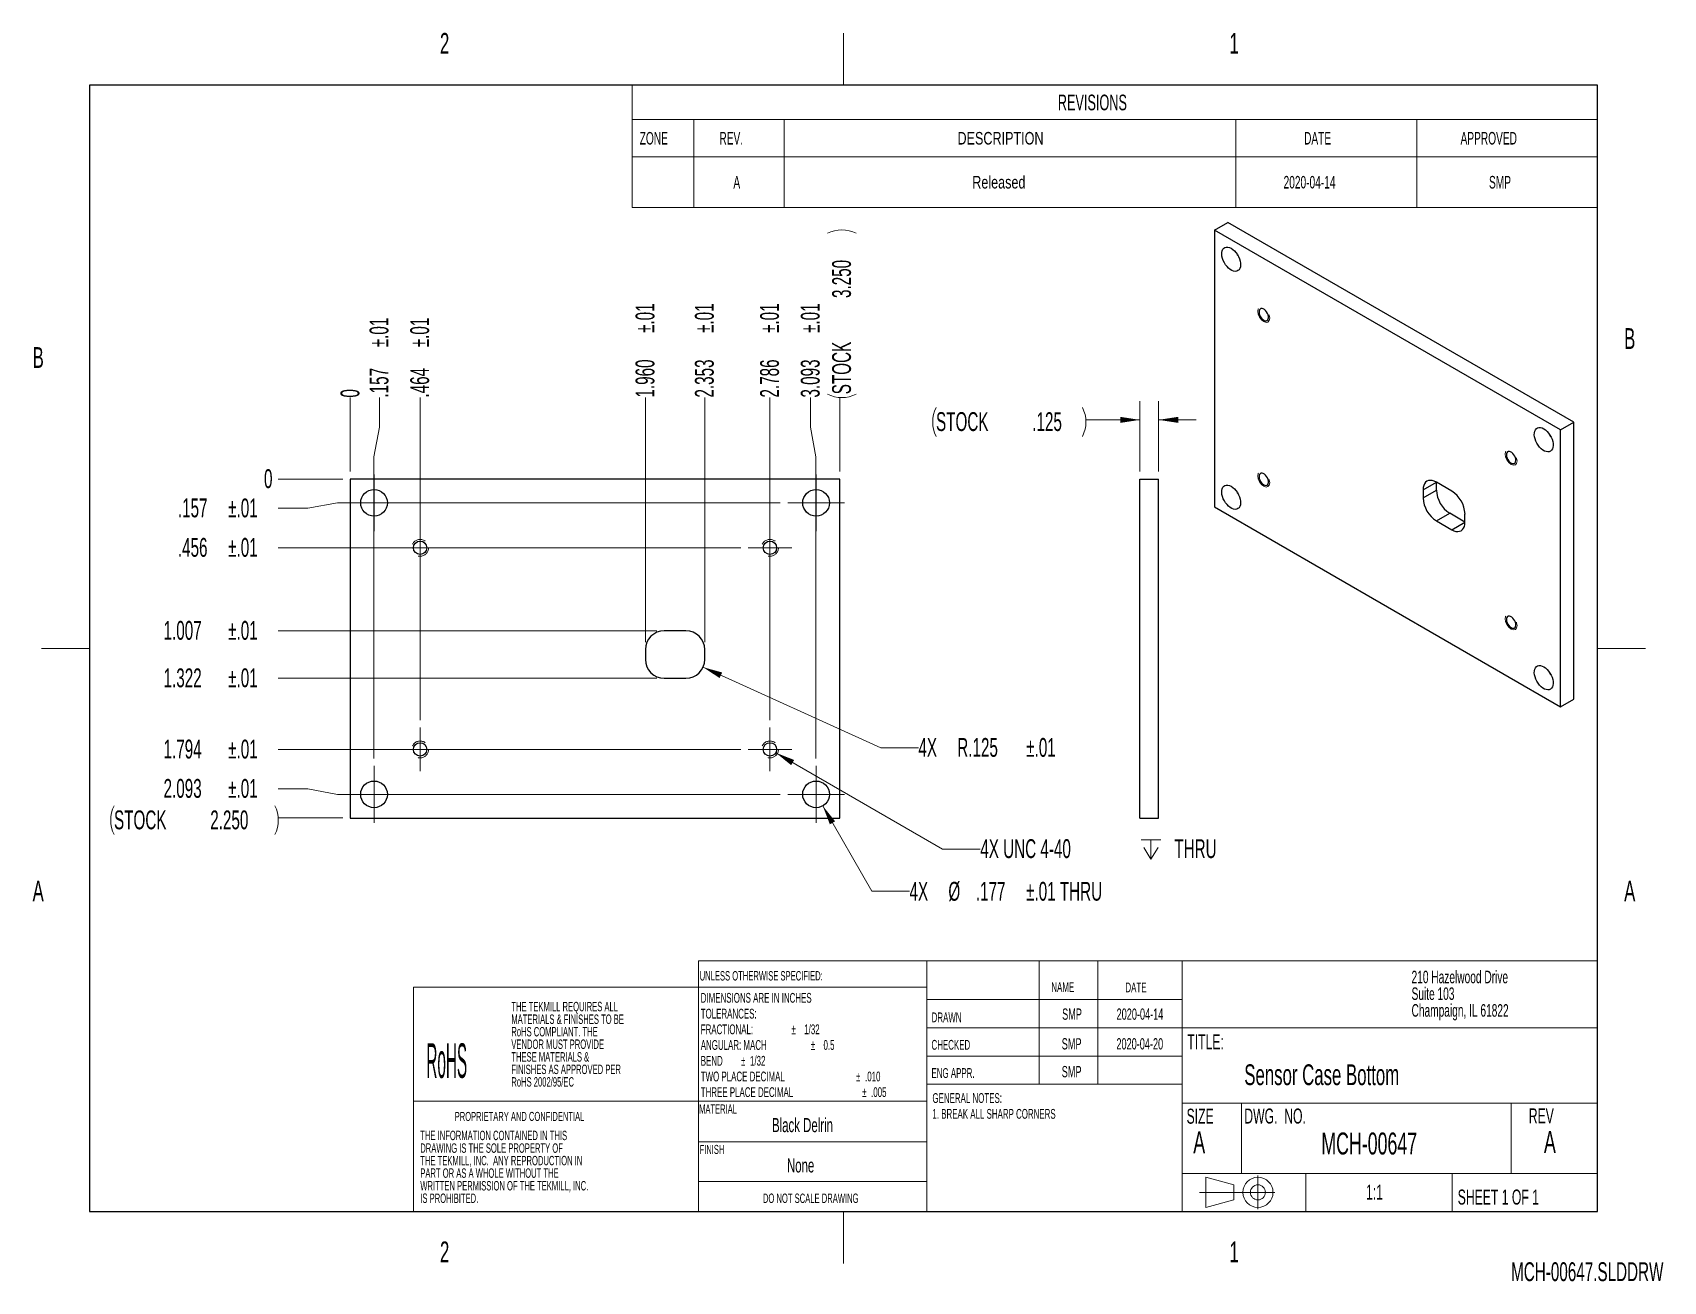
# Model space of a CAD drawing. Header units: inches. Extents: x 0.1 to 10.9, y 0 to 8.3.
import ezdxf

# ---------------------------------------------------------------- set-up
doc = ezdxf.new("R2010")
doc.units = ezdxf.units.IN
doc.header["$MEASUREMENT"] = 0
doc.linetypes.add('CENTERX2', pattern=[0.8, 0.5, -0.1, 0.1, -0.1])
doc.linetypes.add('HIDDEN', pattern=[0.075, 0.05, -0.025])
doc.layers.add('FORMAT', color=7, linetype='Continuous')
doc.styles.add('SLDTEXTSTYLE0', font='TXT', dxfattribs={"width": 0.605})
doc.styles.add('SLDTEXTSTYLE1', font='TXT', dxfattribs={"width": 0.330872})
doc.styles.add('SLDTEXTSTYLE2', font='TXT', dxfattribs={"width": 0.75})
doc.dimstyles.new('SLDDIMSTYLE0', dxfattribs={"dimtxt": 0.125, "dimasz": 0.13, "dimexe": 0, "dimexo": 0.0625, "dimgap": 0.03125, "dimtad": 0, "dimtih": 1, "dimtoh": 1, "dimdec": 0, "dimrnd": 1e-09, "dimdsep": 46, "dimtxsty": 'SLDTEXTSTYLE0', "dimblk1": 'NONE', "dimblk2": 'NONE', "dimsah": 1, "dimcen": 0.09, "dimadec": 0, "dimazin": 2, "dimtfac": 1, "dimtdec": 0, "dimtofl": 0, "dimtmove": 0, "dimatfit": 3, "dimldrblk": 'NONE', "dimfxl": 1, "dimfrac": 2, "dimtolj": 1, "dimtzin": 12, "dimarcsym": 0})
doc.dimstyles.new('SLDDIMSTYLE1', dxfattribs={"dimtxt": 0.125, "dimasz": 0.13, "dimexe": 0, "dimexo": 0.0625, "dimgap": 0.03125, "dimtad": 0, "dimtih": 1, "dimtoh": 1, "dimdec": 3, "dimrnd": 1e-09, "dimzin": 12, "dimdsep": 46, "dimtxsty": 'SLDTEXTSTYLE0', "dimblk1": 'NONE', "dimblk2": 'NONE', "dimsah": 1, "dimcen": 0.09, "dimadec": 0, "dimazin": 3, "dimtol": 1, "dimtp": 0.01, "dimtm": 0.01, "dimtfac": 1, "dimtofl": 0, "dimtmove": 0, "dimatfit": 3, "dimldrblk": 'NONE', "dimfxl": 1, "dimfrac": 2, "dimtolj": 1, "dimarcsym": 0})
doc.dimstyles.new('SLDDIMSTYLE2', dxfattribs={"dimtxt": 0.125, "dimasz": 0.13, "dimexe": 0, "dimexo": 0.0625, "dimgap": 0.03125, "dimtad": 0, "dimtih": 1, "dimtoh": 1, "dimdec": 3, "dimrnd": 1e-09, "dimzin": 4, "dimdsep": 46, "dimtxsty": 'SLDTEXTSTYLE0', "dimblk1": 'NONE', "dimblk2": 'NONE', "dimsah": 1, "dimcen": 0.09, "dimadec": 0, "dimazin": 1, "dimtol": 1, "dimtp": 0.01, "dimtm": 0.01, "dimtfac": 1, "dimtofl": 0, "dimtmove": 0, "dimatfit": 3, "dimldrblk": 'NONE', "dimfxl": 1, "dimfrac": 2, "dimtolj": 1, "dimarcsym": 0})
doc.dimstyles.new('SLDDIMSTYLE3', dxfattribs={"dimtxt": 0.125, "dimasz": 0.13, "dimexe": 0, "dimexo": 0.0625, "dimgap": 0.03125, "dimtad": 0, "dimtih": 1, "dimtoh": 1, "dimdec": 3, "dimrnd": 1e-09, "dimzin": 4, "dimdsep": 46, "dimtxsty": 'SLDTEXTSTYLE0', "dimblk1": 'NONE', "dimblk2": 'NONE', "dimsah": 1, "dimcen": 0.09, "dimadec": 0, "dimazin": 1, "dimtfac": 1, "dimtdec": 3, "dimtofl": 0, "dimtmove": 0, "dimatfit": 3, "dimldrblk": 'NONE', "dimfxl": 1, "dimfrac": 2, "dimtolj": 1, "dimtzin": 12, "dimarcsym": 0})
doc.dimstyles.new('SLDDIMSTYLE4', dxfattribs={"dimtxt": 0.125, "dimasz": 0.13, "dimexe": 0, "dimexo": 0.0625, "dimgap": 0.03125, "dimtad": 0, "dimtih": 1, "dimtoh": 1, "dimdec": 3, "dimrnd": 1e-09, "dimzin": 12, "dimdsep": 46, "dimtxsty": 'SLDTEXTSTYLE0', "dimsah": 1, "dimcen": 0, "dimadec": 0, "dimazin": 3, "dimtol": 1, "dimtp": 0.01, "dimtm": 0.01, "dimtfac": 1, "dimtofl": 0, "dimtmove": 0, "dimatfit": 3, "dimfxl": 1, "dimfrac": 2, "dimtolj": 1, "dimarcsym": 0})
doc.dimstyles.new('SLDDIMSTYLE5', dxfattribs={"dimtxt": 0.125, "dimasz": 0.13, "dimexe": 0, "dimexo": 0.0625, "dimgap": 0.03125, "dimtad": 0, "dimtih": 1, "dimtoh": 1, "dimdec": 3, "dimrnd": 1e-09, "dimzin": 12, "dimdsep": 46, "dimtxsty": 'SLDTEXTSTYLE0', "dimsah": 1, "dimcen": 0, "dimadec": 0, "dimazin": 3, "dimtfac": 1, "dimtdec": 3, "dimtofl": 0, "dimtmove": 0, "dimatfit": 3, "dimfxl": 1, "dimfrac": 2, "dimtolj": 1, "dimtzin": 12, "dimarcsym": 0})
doc.dimstyles.new('SLDDIMSTYLE6', dxfattribs={"dimtxt": 0.125, "dimasz": 0.13, "dimexe": 0, "dimexo": 0.0625, "dimgap": 0.03125, "dimtad": 0, "dimtih": 1, "dimtoh": 1, "dimdec": 3, "dimrnd": 1e-09, "dimzin": 12, "dimdsep": 46, "dimtxsty": 'SLDTEXTSTYLE0', "dimsah": 1, "dimcen": 0, "dimadec": 0, "dimazin": 3, "dimtol": 1, "dimtp": 0.01, "dimtm": 0.01, "dimtfac": 1, "dimtofl": 0, "dimtmove": 0, "dimatfit": 3, "dimfxl": 1, "dimfrac": 2, "dimtolj": 1, "dimarcsym": 0})
doc.dimstyles.new('SLDDIMSTYLE7', dxfattribs={"dimtxt": 0.125, "dimasz": 0.13, "dimexe": 0, "dimexo": 0.0625, "dimgap": 0.03125, "dimtad": 0, "dimtih": 1, "dimtoh": 1, "dimdec": 3, "dimrnd": 1e-09, "dimzin": 12, "dimdsep": 46, "dimtxsty": 'SLDTEXTSTYLE0', "dimsah": 1, "dimcen": 0.09, "dimadec": 0, "dimazin": 3, "dimtfac": 1, "dimtdec": 3, "dimtmove": 0, "dimatfit": 0, "dimfxl": 1, "dimfrac": 2, "dimtolj": 1, "dimtzin": 12, "dimarcsym": 0})

# ---------------------------------------------------------------- blocks, each defined once
blk = doc.blocks.new('SW_NOTE_0')
at = {"color": 0, "linetype": 'Continuous', "lineweight": 0, "char_height": 0.065, "attachment_point": 1, "style": 'SLDTEXTSTYLE0'}
for s, insert in [('GENERAL NOTES:', (0, 0.084)), ('1. BREAK ALL SHARP CORNERS', (0, -0.021))]:
    blk.add_mtext(s, dxfattribs=dict(at, insert=insert))
blk = doc.blocks.new('SW_NOTE_0_1')
at = {"color": 0, "linetype": 'Continuous', "lineweight": 0, "char_height": 0.065, "attachment_point": 1, "style": 'SLDTEXTSTYLE0'}
for s, insert in [('DIMENSIONS ARE IN INCHES', (0, 0.084)), ('TOLERANCES:', (0, -0.021)), ('FRACTIONAL:', (0, -0.125)), ('%%p', (0.603, -0.125)), ('1/32', (0.687, -0.125)), ('ANGULAR: MACH', (0, -0.229)), ('%%p', (0.731, -0.229)), ('0.5', (0.815, -0.229)), ('BEND', (0, -0.334)), ('%%p', (0.267, -0.334)), ('1/32', (0.327, -0.334)), ('TWO PLACE DECIMAL', (0, -0.438)), ('%%p', (1.031, -0.438)), ('.010', (1.091, -0.438)), ('THREE PLACE DECIMAL', (0, -0.542)), ('%%p', (1.072, -0.542)), ('.005', (1.131, -0.542))]:
    blk.add_mtext(s, dxfattribs=dict(at, insert=insert))
blk = doc.blocks.new('SW_NOTE_0_2')
at = {"color": 0, "linetype": 'Continuous', "lineweight": 0, "char_height": 0.0625, "attachment_point": 1, "style": 'SLDTEXTSTYLE0'}
for s, insert in [('THE INFORMATION CONTAINED IN THIS', (0, 0.081)), ('THE TEKMILL, INC.  ANY REPRODUCTION IN', (0, -0.086)), ('DRAWING IS THE SOLE PROPERTY OF', (0, -0.003)), ('PART OR AS A WHOLE WITHOUT THE', (0, -0.169)), ('WRITTEN PERMISSION OF THE TEKMILL, INC.', (0, -0.253)), ('IS PROHIBITED.', (0, -0.336))]:
    blk.add_mtext(s, dxfattribs=dict(at, insert=insert))
blk = doc.blocks.new('SW_NOTE_0_3')
at = {"color": 0, "linetype": 'Continuous', "lineweight": 0, "attachment_point": 1, "style": 'SLDTEXTSTYLE0'}
for s, insert, char_height in [('210 Hazelwood Drive', (0, 0.107), 0.08333), ('Suite 103', (0, -0.004), 0.0833), ('Champaign, IL 61822', (0, -0.115), 0.08333)]:
    blk.add_mtext(s, dxfattribs=dict(at, insert=insert, char_height=char_height))
blk = doc.blocks.new('SW_NOTE_0_4')
at = {"layer": 'FORMAT', "color": 0, "char_height": 0.0625, "attachment_point": 1, "style": 'SLDTEXTSTYLE0'}
for s, insert in [('THE TEKMILL REQUIRES ALL', (0, 0.081)), ('MATERIALS & FINISHES TO BE', (0, -0.003)), ('RoHS COMPLIANT. THE', (0, -0.086)), ('VENDOR MUST PROVIDE', (0, -0.169)), ('THESE MATERIALS &', (0, -0.253)), ('FINISHES AS APPROVED PER', (0, -0.336)), ('RoHS 2002/95/EC', (0, -0.419))]:
    blk.add_mtext(s, dxfattribs=dict(at, insert=insert))
blk = doc.blocks.new('SW_TABLEANNOTATION_0')
at = {"color": 0, "linetype": 'Continuous', "lineweight": 18}
for p, q in [((0, 0), (0, -0.227)), ((0, 0), (0.41, 0)), ((0.41, 0), (1.01, 0)), ((1.01, 0), (4.01, 0)), ((4.01, 0), (5.21, 0)), ((5.21, 0), (6.41, 0)), ((6.41, 0), (6.41, -0.227)), ((0, -0.227), (0, -0.475)), ((0, -0.227), (0.41, -0.227)), ((0.41, -0.227), (0.41, -0.475)), ((0.41, -0.227), (1.01, -0.227)), ((1.01, -0.227), (1.01, -0.475)), ((1.01, -0.227), (4.01, -0.227)), ((4.01, -0.227), (4.01, -0.475)), ((4.01, -0.227), (5.21, -0.227)), ((5.21, -0.227), (5.21, -0.475)), ((5.21, -0.227), (6.41, -0.227)), ((6.41, -0.227), (6.41, -0.475)), ((0, -0.475), (0.41, -0.475)), ((0, -0.475), (0, -0.811)), ((0.41, -0.475), (1.01, -0.475)), ((0.41, -0.475), (0.41, -0.811)), ((1.01, -0.475), (4.01, -0.475)), ((1.01, -0.475), (1.01, -0.811)), ((4.01, -0.475), (5.21, -0.475)), ((4.01, -0.475), (4.01, -0.811)), ((5.21, -0.475), (6.41, -0.475)), ((5.21, -0.475), (5.21, -0.811)), ((6.41, -0.475), (6.41, -0.811)), ((0, -0.811), (0.41, -0.811)), ((0.41, -0.811), (1.01, -0.811)), ((1.01, -0.811), (4.01, -0.811)), ((4.01, -0.811), (5.21, -0.811)), ((5.21, -0.811), (6.41, -0.811))]:
    blk.add_line(p, q, dxfattribs=at)
at = {"color": 0, "linetype": 'Continuous', "lineweight": 18, "attachment_point": 1}
for s, insert, char_height, style in [('REVISIONS', (2.827, -0.062), 0.1042, 'SLDTEXTSTYLE0'), ('ZONE', (0.051, -0.31), 0.0833, 'SLDTEXTSTYLE0'), ('REV.', (0.58, -0.31), 0.0833, 'SLDTEXTSTYLE0'), ('DESCRIPTION', (2.161, -0.31), 0.08333, 'SLDTEXTSTYLE2'), ('DATE', (4.462, -0.31), 0.0833, 'SLDTEXTSTYLE0'), ('APPROVED', (5.501, -0.31), 0.0833, 'SLDTEXTSTYLE0'), ('A', (0.673, -0.602), 0.0833, 'SLDTEXTSTYLE0'), ('Released', (2.259, -0.602), 0.0833, 'SLDTEXTSTYLE2'), ('2020-04-14', (4.326, -0.602), 0.0833, 'SLDTEXTSTYLE0'), ('SMP', (5.69, -0.602), 0.0833, 'SLDTEXTSTYLE0')]:
    blk.add_mtext(s, dxfattribs=dict(at, insert=insert, char_height=char_height, style=style))
blk = doc.blocks.new('_D')
at = {"color": 7, "linetype": 'Continuous', "lineweight": 0}
for p, q in [((2.228, 5.717), (2.228, 5.914)), ((2.228, 5.717), (2.228, 5.52)), ((2.228, 5.52), (2.228, 5.423))]:
    blk.add_line(p, q, dxfattribs=at)
at = {"color": 7, "linetype": 'Continuous', "lineweight": 18, "insert": (2.163, 5.914), "char_height": 0.125, "attachment_point": 1, "rotation": 90, "style": 'SLDTEXTSTYLE0'}
blk.add_mtext('0', dxfattribs=at)
blk = doc.blocks.new('_None')
blk = doc.blocks.new('_D_1')
at = {"color": 7, "linetype": 'Continuous', "lineweight": 0}
for p, q in [((2.422, 5.717), (2.422, 5.914)), ((2.422, 5.717), (2.385, 5.52)), ((2.385, 5.52), (2.385, 3.519))]:
    blk.add_line(p, q, dxfattribs=at)
at = {"color": 7, "linetype": 'Continuous', "lineweight": 18, "char_height": 0.125, "attachment_point": 1, "rotation": 90, "style": 'SLDTEXTSTYLE0'}
for s, insert in [('±.01', (2.356, 6.248)), ('.157', (2.356, 5.914))]:
    blk.add_mtext(s, dxfattribs=dict(at, insert=insert))
blk = doc.blocks.new('_D_2')
at = {"color": 7, "linetype": 'Continuous', "lineweight": 0}
blk.add_line((2.691, 3.773), (2.691, 5.914), dxfattribs=at)
at = {"color": 7, "linetype": 'Continuous', "lineweight": 18, "char_height": 0.125, "attachment_point": 1, "rotation": 90, "style": 'SLDTEXTSTYLE0'}
for s, insert in [('±.01', (2.626, 6.248)), ('.464', (2.626, 5.914))]:
    blk.add_mtext(s, dxfattribs=dict(at, insert=insert))
blk = doc.blocks.new('_D_3')
at = {"color": 7, "linetype": 'Continuous', "lineweight": 0}
blk.add_line((4.188, 4.291), (4.188, 5.914), dxfattribs=at)
at = {"color": 7, "linetype": 'Continuous', "lineweight": 18, "char_height": 0.125, "attachment_point": 1, "rotation": 90, "style": 'SLDTEXTSTYLE0'}
for s, insert in [('±.01', (4.122, 6.343)), ('1.960', (4.122, 5.914))]:
    blk.add_mtext(s, dxfattribs=dict(at, insert=insert))
blk = doc.blocks.new('_D_4')
at = {"color": 7, "linetype": 'Continuous', "lineweight": 0}
blk.add_line((4.581, 4.291), (4.581, 5.914), dxfattribs=at)
at = {"color": 7, "linetype": 'Continuous', "lineweight": 18, "char_height": 0.125, "attachment_point": 1, "rotation": 90, "style": 'SLDTEXTSTYLE0'}
for s, insert in [('±.01', (4.516, 6.343)), ('2.353', (4.516, 5.914))]:
    blk.add_mtext(s, dxfattribs=dict(at, insert=insert))
blk = doc.blocks.new('_D_5')
at = {"color": 7, "linetype": 'Continuous', "lineweight": 0}
blk.add_line((5.014, 3.773), (5.014, 5.914), dxfattribs=at)
at = {"color": 7, "linetype": 'Continuous', "lineweight": 18, "char_height": 0.125, "attachment_point": 1, "rotation": 90, "style": 'SLDTEXTSTYLE0'}
for s, insert in [('±.01', (4.949, 6.343)), ('2.786', (4.949, 5.914))]:
    blk.add_mtext(s, dxfattribs=dict(at, insert=insert))
blk = doc.blocks.new('_D_6')
at = {"color": 7, "linetype": 'Continuous', "lineweight": 0}
for p, q in [((5.284, 5.717), (5.284, 5.914)), ((5.284, 5.717), (5.32, 5.52)), ((5.32, 5.52), (5.32, 3.519))]:
    blk.add_line(p, q, dxfattribs=at)
at = {"color": 7, "linetype": 'Continuous', "lineweight": 18, "char_height": 0.125, "attachment_point": 1, "rotation": 90, "style": 'SLDTEXTSTYLE0'}
for s, insert in [('±.01', (5.219, 6.343)), ('3.093', (5.219, 5.914))]:
    blk.add_mtext(s, dxfattribs=dict(at, insert=insert))
blk = doc.blocks.new('_D_7')
at = {"color": 7, "linetype": 'Continuous', "lineweight": 0}
blk.add_line((5.478, 5.423), (5.478, 5.914), dxfattribs=at)
at = {"color": 7, "linetype": 'Continuous', "lineweight": 18}
for centre, start, end in [((5.492, 6.813), 63.4349, 116.5651), ((5.492, 6.128), 243.4349, 296.5651)]:
    blk.add_arc(centre, 0.214, start, end, dxfattribs=at)
at = {"color": 7, "linetype": 'Continuous', "lineweight": 18, "char_height": 0.125, "attachment_point": 1, "rotation": 90, "style": 'SLDTEXTSTYLE0'}
for s, insert in [('3.250', (5.427, 6.575)), ('STOCK', (5.427, 5.936))]:
    blk.add_mtext(s, dxfattribs=dict(at, insert=insert))
blk = doc.blocks.new('_D_8')
at = {"color": 7, "linetype": 'Continuous', "lineweight": 0}
for p, q in [((1.947, 5.373), (1.75, 5.373)), ((1.947, 5.373), (2.144, 5.373)), ((2.144, 5.373), (2.178, 5.373))]:
    blk.add_line(p, q, dxfattribs=at)
at = {"color": 7, "linetype": 'Continuous', "lineweight": 18, "insert": (1.655, 5.438), "char_height": 0.125, "attachment_point": 1, "style": 'SLDTEXTSTYLE0'}
blk.add_mtext('0', dxfattribs=at)
blk = doc.blocks.new('_D_9')
at = {"color": 7, "linetype": 'Continuous', "lineweight": 0}
for p, q in [((1.947, 5.179), (2.144, 5.215)), ((2.144, 5.215), (5.082, 5.215)), ((1.947, 5.179), (1.75, 5.179))]:
    blk.add_line(p, q, dxfattribs=at)
at = {"color": 7, "linetype": 'Continuous', "lineweight": 18, "char_height": 0.125, "attachment_point": 1, "style": 'SLDTEXTSTYLE0'}
for s, insert in [('.157', (1.083, 5.244)), ('±.01', (1.417, 5.244))]:
    blk.add_mtext(s, dxfattribs=dict(at, insert=insert))
blk = doc.blocks.new('_D_10')
at = {"color": 7, "linetype": 'Continuous', "lineweight": 0}
blk.add_line((4.82, 4.917), (1.75, 4.917), dxfattribs=at)
at = {"color": 7, "linetype": 'Continuous', "lineweight": 18, "char_height": 0.125, "attachment_point": 1, "style": 'SLDTEXTSTYLE0'}
for s, insert in [('.456', (1.083, 4.982)), ('±.01', (1.417, 4.982))]:
    blk.add_mtext(s, dxfattribs=dict(at, insert=insert))
blk = doc.blocks.new('_D_11')
at = {"color": 7, "linetype": 'Continuous', "lineweight": 0}
blk.add_line((4.263, 4.366), (1.75, 4.366), dxfattribs=at)
at = {"color": 7, "linetype": 'Continuous', "lineweight": 18, "char_height": 0.125, "attachment_point": 1, "style": 'SLDTEXTSTYLE0'}
for s, insert in [('1.007', (0.988, 4.431)), ('±.01', (1.417, 4.431))]:
    blk.add_mtext(s, dxfattribs=dict(at, insert=insert))
blk = doc.blocks.new('_D_12')
at = {"color": 7, "linetype": 'Continuous', "lineweight": 0}
blk.add_line((4.263, 4.051), (1.75, 4.051), dxfattribs=at)
at = {"color": 7, "linetype": 'Continuous', "lineweight": 18, "char_height": 0.125, "attachment_point": 1, "style": 'SLDTEXTSTYLE0'}
for s, insert in [('1.322', (0.988, 4.116)), ('±.01', (1.417, 4.116))]:
    blk.add_mtext(s, dxfattribs=dict(at, insert=insert))
blk = doc.blocks.new('_D_13')
at = {"color": 7, "linetype": 'Continuous', "lineweight": 0}
blk.add_line((4.82, 3.578), (1.75, 3.578), dxfattribs=at)
at = {"color": 7, "linetype": 'Continuous', "lineweight": 18, "char_height": 0.125, "attachment_point": 1, "style": 'SLDTEXTSTYLE0'}
for s, insert in [('1.794', (0.988, 3.643)), ('±.01', (1.417, 3.643))]:
    blk.add_mtext(s, dxfattribs=dict(at, insert=insert))
blk = doc.blocks.new('_D_14')
at = {"color": 7, "linetype": 'Continuous', "lineweight": 0}
for p, q in [((1.947, 3.316), (1.75, 3.316)), ((1.947, 3.316), (2.144, 3.28)), ((2.144, 3.28), (5.082, 3.28))]:
    blk.add_line(p, q, dxfattribs=at)
at = {"color": 7, "linetype": 'Continuous', "lineweight": 18, "char_height": 0.125, "attachment_point": 1, "style": 'SLDTEXTSTYLE0'}
for s, insert in [('2.093', (0.988, 3.382)), ('±.01', (1.417, 3.382))]:
    blk.add_mtext(s, dxfattribs=dict(at, insert=insert))
blk = doc.blocks.new('_D_15')
at = {"color": 7, "linetype": 'Continuous', "lineweight": 0}
blk.add_line((2.178, 3.123), (1.75, 3.123), dxfattribs=at)
at = {"color": 7, "linetype": 'Continuous', "lineweight": 18}
for centre, start, end in [((0.851, 3.108), 153.4349, 206.5651), ((1.536, 3.108), 333.4349, 26.5651)]:
    blk.add_arc(centre, 0.214, start, end, dxfattribs=at)
at = {"color": 7, "linetype": 'Continuous', "lineweight": 18, "char_height": 0.125, "attachment_point": 1, "style": 'SLDTEXTSTYLE0'}
for s, insert in [('STOCK', (0.659, 3.173)), ('2.250', (1.298, 3.173))]:
    blk.add_mtext(s, dxfattribs=dict(at, insert=insert))
blk = doc.blocks.new('_D_16')
at = {"color": 7, "linetype": 'Continuous', "lineweight": 0}
for p, q in [((5.365, 3.203), (5.691, 2.638)), ((5.691, 2.638), (5.941, 2.638))]:
    blk.add_line(p, q, dxfattribs=at)
at = {"color": 7, "linetype": 'Continuous', "lineweight": 18}
blk.add_solid([(5.365, 3.203), (5.412, 3.081), (5.447, 3.101)], dxfattribs=at)
at = {"color": 7, "linetype": 'Continuous', "lineweight": 18, "char_height": 0.125, "attachment_point": 1, "style": 'SLDTEXTSTYLE0'}
for s, insert in [('4X', (5.941, 2.699)), ('%%c', (6.199, 2.699)), ('.177', (6.381, 2.699)), ('±.01 THRU', (6.715, 2.699))]:
    blk.add_mtext(s, dxfattribs=dict(at, insert=insert))
blk = doc.blocks.new('SW_SYMBOL_HOLE_DEPTH')
at = {"color": 0, "linetype": 'Continuous', "lineweight": 18}
for p, q in [((0, 34.4), (31.5, 34.4)), ((15.7, 34.4), (15.7, 3)), ((3.9, 21.9), (15.7, 3)), ((27.6, 21.9), (15.7, 3))]:
    blk.add_line(p, q, dxfattribs=at)
blk = doc.blocks.new('_D_17')
at = {"color": 7, "linetype": 'Continuous', "lineweight": 0}
for p, q in [((5.053, 3.556), (6.161, 2.916)), ((6.161, 2.916), (6.411, 2.916))]:
    blk.add_line(p, q, dxfattribs=at)
at = {"color": 7, "linetype": 'Continuous', "lineweight": 18}
blk.add_solid([(5.053, 3.556), (5.155, 3.474), (5.175, 3.508)], dxfattribs=at)
at = {"color": 7, "linetype": 'Continuous', "lineweight": 18, "xscale": 0.0040927901, "yscale": 0.0040927901, "zscale": 0.0040927901}
blk.add_blockref('SW_SYMBOL_HOLE_DEPTH', (7.48, 2.838), dxfattribs=at)
at = {"color": 7, "linetype": 'Continuous', "lineweight": 18, "char_height": 0.125, "attachment_point": 1, "style": 'SLDTEXTSTYLE0'}
for s, insert in [('4X UNC 4-40', (6.411, 2.982)), ('THRU', (7.699, 2.982))]:
    blk.add_mtext(s, dxfattribs=dict(at, insert=insert))
blk = doc.blocks.new('_D_18')
at = {"color": 7, "linetype": 'Continuous', "lineweight": 0}
for p, q in [((4.57, 4.124), (5.75, 3.588)), ((5.75, 3.588), (6, 3.588))]:
    blk.add_line(p, q, dxfattribs=at)
at = {"color": 7, "linetype": 'Continuous', "lineweight": 18}
blk.add_solid([(4.57, 4.124), (4.68, 4.052), (4.697, 4.089)], dxfattribs=at)
at = {"color": 7, "linetype": 'Continuous', "lineweight": 18, "char_height": 0.125, "attachment_point": 1, "style": 'SLDTEXTSTYLE0'}
for s, insert in [('4X', (6, 3.654)), ('R.125', (6.258, 3.654)), ('±.01', (6.716, 3.654))]:
    blk.add_mtext(s, dxfattribs=dict(at, insert=insert))
blk = doc.blocks.new('SW_CENTERMARKSYMBOL_0')
at = {"color": 0, "linetype": 'Continuous', "lineweight": 18}
for p, q in [((0, 0.1), (0, 0.1885)), ((-0.1, 0), (-0.1885, 0)), ((0, 0), (-0.1, 0)), ((0, 0), (0, 0.1)), ((0, 0), (0, -0.1)), ((0, 0), (0.1, 0)), ((0.1, 0), (0.1885, 0)), ((0, -0.1), (0, -0.1885))]:
    blk.add_line(p, q, dxfattribs=at)
blk = doc.blocks.new('SW_CENTERMARKSYMBOL_1')
at = {"color": 0, "linetype": 'Continuous', "lineweight": 18}
for p, q in [((0, 0.1), (0, 0.1885)), ((-0.1, 0), (-0.1885, 0)), ((0, 0), (-0.1, 0)), ((0, 0), (0, 0.1)), ((0, 0), (0, -0.1)), ((0, 0), (0.1, 0)), ((0.1, 0), (0.1885, 0)), ((0, -0.1), (0, -0.1885))]:
    blk.add_line(p, q, dxfattribs=at)
blk = doc.blocks.new('SW_CENTERMARKSYMBOL_2')
at = {"color": 0, "linetype": 'Continuous', "lineweight": 18}
for p, q in [((0, 0.1), (0, 0.1885)), ((-0.1, 0), (-0.1885, 0)), ((0, 0), (-0.1, 0)), ((0, 0), (0, 0.1)), ((0, 0), (0, -0.1)), ((0, 0), (0.1, 0)), ((0.1, 0), (0.1885, 0)), ((0, -0.1), (0, -0.1885))]:
    blk.add_line(p, q, dxfattribs=at)
blk = doc.blocks.new('SW_CENTERMARKSYMBOL_3')
at = {"color": 0, "linetype": 'Continuous', "lineweight": 18}
for p, q in [((0, 0.1), (0, 0.1885)), ((-0.1, 0), (-0.1885, 0)), ((0, 0), (-0.1, 0)), ((0, 0), (0, 0.1)), ((0, 0), (0, -0.1)), ((0, 0), (0.1, 0)), ((0.1, 0), (0.1885, 0)), ((0, -0.1), (0, -0.1885))]:
    blk.add_line(p, q, dxfattribs=at)
blk = doc.blocks.new('SW_CENTERMARKSYMBOL_4')
at = {"color": 0, "linetype": 'Continuous', "lineweight": 18}
for p, q in [((0, 0.1), (0, 0.1445)), ((-0.1, 0), (-0.1445, 0)), ((0, 0), (-0.1, 0)), ((0, 0), (0, 0.1)), ((0, 0), (0, -0.1)), ((0, 0), (0.1, 0)), ((0.1, 0), (0.1445, 0)), ((0, -0.1), (0, -0.1445))]:
    blk.add_line(p, q, dxfattribs=at)
blk = doc.blocks.new('SW_CENTERMARKSYMBOL_5')
at = {"color": 0, "linetype": 'Continuous', "lineweight": 18}
for p, q in [((0, 0.1), (0, 0.1445)), ((-0.1, 0), (-0.1445, 0)), ((0, 0), (-0.1, 0)), ((0, 0), (0, 0.1)), ((0, 0), (0, -0.1)), ((0, 0), (0.1, 0)), ((0.1, 0), (0.1445, 0)), ((0, -0.1), (0, -0.1445))]:
    blk.add_line(p, q, dxfattribs=at)
blk = doc.blocks.new('SW_CENTERMARKSYMBOL_6')
at = {"color": 0, "linetype": 'Continuous', "lineweight": 18}
for p, q in [((0, 0.1), (0, 0.1445)), ((-0.1, 0), (-0.1445, 0)), ((0, 0), (-0.1, 0)), ((0, 0), (0, 0.1)), ((0, 0), (0, -0.1)), ((0, 0), (0.1, 0)), ((0.1, 0), (0.1445, 0)), ((0, -0.1), (0, -0.1445))]:
    blk.add_line(p, q, dxfattribs=at)
blk = doc.blocks.new('SW_CENTERMARKSYMBOL_7')
at = {"color": 0, "linetype": 'Continuous', "lineweight": 18}
for p, q in [((0, 0.1), (0, 0.1445)), ((-0.1, 0), (-0.1445, 0)), ((0, 0), (-0.1, 0)), ((0, 0), (0, 0.1)), ((0, 0), (0, -0.1)), ((0, 0), (0.1, 0)), ((0.1, 0), (0.1445, 0)), ((0, -0.1), (0, -0.1445))]:
    blk.add_line(p, q, dxfattribs=at)
blk = doc.blocks.new('_D_19')
at = {"color": 7, "linetype": 'Continuous', "lineweight": 0}
for p, q in [((7.47, 5.423), (7.47, 5.891)), ((7.595, 5.423), (7.595, 5.891)), ((7.47, 5.766), (7.113, 5.766)), ((7.595, 5.766), (7.845, 5.766))]:
    blk.add_line(p, q, dxfattribs=at)
at = {"color": 7, "linetype": 'Continuous', "lineweight": 18}
for centre, start, end in [((6.309, 5.752), 153.4349, 206.5651), ((6.898, 5.752), 333.4349, 26.5651)]:
    blk.add_arc(centre, 0.214, start, end, dxfattribs=at)
for points in [[(7.47, 5.766), (7.34, 5.786), (7.34, 5.746)], [(7.595, 5.766), (7.725, 5.746), (7.725, 5.786)]]:
    blk.add_solid(points, dxfattribs=at)
at = {"color": 7, "linetype": 'Continuous', "lineweight": 18, "char_height": 0.125, "attachment_point": 1, "style": 'SLDTEXTSTYLE0'}
for s, insert in [('STOCK', (6.117, 5.817)), ('.125', (6.756, 5.817))]:
    blk.add_mtext(s, dxfattribs=dict(at, insert=insert))

msp = doc.modelspace()

# ---------------------------------------------------------------- linework, layer by layer
at = {"color": 7, "linetype": 'Continuous', "lineweight": 18}
for p, q in [((5.5022, 7.9872), (5.5022, 8.3324)), ((0.4957, 4.2488), (0.1772, 4.2488)), ((10.5086, 4.2488), (10.8271, 4.2488)), ((4.5395, 0.5105), (4.5395, 2.1741)), ((4.5395, 2.1741), (10.5086, 2.1741)), ((6.055, 2.1741), (6.055, 0.5105)), ((6.8023, 2.1741), (6.8023, 1.3551)), ((7.1912, 2.1741), (7.1912, 1.3551)), ((7.7511, 2.1741), (7.7511, 0.5105)), ((10.5086, 2.1741), (10.5086, 0.5105)), ((2.6486, 1.2442), (2.6486, 1.9996)), ((2.6486, 1.9996), (4.5395, 1.9996)), ((6.055, 1.9996), (4.5395, 1.9996)), ((6.055, 1.9176), (7.7511, 1.9176)), ((7.7511, 1.7301), (6.055, 1.7301)), ((7.7511, 1.7294), (10.5086, 1.7294)), ((7.7511, 1.5426), (6.055, 1.5426)), ((7.7511, 1.3551), (6.0595, 1.3551)), ((2.6486, 0.5105), (2.6486, 1.2442)), ((4.6768, 1.2442), (2.6486, 1.2442)), ((4.6768, 1.2442), (6.0583, 1.2442)), ((7.7511, 1.2303), (10.5086, 1.2303)), ((8.1454, 1.2303), (8.1454, 0.7625)), ((9.9366, 1.2303), (9.9366, 0.7625)), ((4.5395, 0.9742), (6.055, 0.9742)), ((7.7511, 0.7625), (10.5086, 0.7625)), ((8.573, 0.7625), (8.573, 0.5105)), ((9.5449, 0.7625), (9.5449, 0.5105)), ((4.5395, 0.7105), (6.055, 0.7105)), ((7.9087, 0.7378), (7.9087, 0.5378)), ((8.0953, 0.6878), (7.9087, 0.7378)), ((8.0953, 0.5878), (8.0953, 0.6878)), ((7.9087, 0.5378), (8.0953, 0.5878)), ((5.5022, 0.5105), (5.5022, 0.1653)), ((10.5086, 0.5105), (7.7511, 0.5105))]:
    msp.add_line(p, q, dxfattribs=at)
at = {"color": 7, "linetype": 'Continuous'}
for p, q in [((0.4957, 7.9872), (0.4957, 0.5105)), ((10.5086, 7.9872), (0.4957, 7.9872)), ((10.5086, 0.5105), (10.5086, 7.9872)), ((0.4957, 0.5105), (10.5086, 0.5105))]:
    msp.add_line(p, q, dxfattribs=at)
at = {"color": 7, "linetype": 'Continuous', "lineweight": 25}
for p, q in [((7.9651, 7.0254), (8.0535, 7.0764)), ((10.3516, 5.7498), (8.0535, 7.0764)), ((10.2632, 5.6988), (7.9651, 7.0254)), ((7.9651, 7.0254), (7.9651, 5.1882)), ((10.2632, 5.6988), (10.3516, 5.7498)), ((10.3516, 3.9126), (10.3516, 5.7498)), ((10.2632, 3.8615), (10.2632, 5.6988)), ((5.4779, 5.3725), (2.2279, 5.3725)), ((2.2279, 5.3725), (2.2279, 3.1225)), ((5.4779, 3.1225), (5.4779, 5.3725)), ((7.4697, 3.1225), (7.4697, 5.3725)), ((7.4697, 5.3725), (7.5947, 5.3725)), ((7.5947, 3.1225), (7.5947, 5.3725)), ((9.3508, 5.3012), (9.4392, 5.3523)), ((9.5408, 5.2936), (9.4392, 5.3523)), ((9.4392, 5.2992), (9.4392, 5.3523)), ((9.3508, 5.3012), (9.3508, 5.2482)), ((9.3508, 5.2482), (9.4392, 5.2992)), ((7.9651, 5.1882), (10.2632, 3.8615)), ((9.4392, 5.0951), (9.5276, 5.1461)), ((9.4392, 5.0951), (9.5408, 5.0365)), ((9.6292, 5.0875), (9.5276, 5.1461)), ((9.6292, 5.0875), (9.6292, 5.1405)), ((9.5408, 5.0365), (9.6292, 5.0875)), ((4.4563, 4.3657), (4.3125, 4.3657)), ((4.1875, 4.2407), (4.1875, 4.1757)), ((4.5813, 4.1757), (4.5813, 4.2407)), ((4.3125, 4.0507), (4.4563, 4.0507)), ((10.2632, 3.8615), (10.3516, 3.9126)), ((2.2279, 3.1225), (5.4779, 3.1225)), ((7.4697, 3.1225), (7.5947, 3.1225))]:
    msp.add_line(p, q, dxfattribs=at)
at = {"color": 7, "linetype": 'CENTERX2', "lineweight": 18}
for p, q in [((8.2542, 0.7503), (8.2542, 0.5253)), ((7.8667, 0.6378), (8.3667, 0.6378))]:
    msp.add_line(p, q, dxfattribs=at)
at = {"color": 7, "linetype": 'Continuous', "lineweight": 25, "flags": 128}
for points in [[(8.0765, 6.9048), (8.0877, 6.8972), (8.0985, 6.8875), (8.1086, 6.8761), (8.1177, 6.8632), (8.1254, 6.8494), (8.1316, 6.835), (8.136, 6.8205), (8.1385, 6.8064), (8.139, 6.7932), (8.1375, 6.7812), (8.134, 6.7709), (8.1287, 6.7626), (8.1217, 6.7565), (8.1133, 6.7528), (8.1037, 6.7518), (8.0931, 6.7533), (8.0821, 6.7573), (8.0709, 6.7638), (8.0598, 6.7725), (8.0493, 6.7831), (8.0397, 6.7953), (8.0313, 6.8087), (8.0243, 6.8229), (8.019, 6.8374), (8.0155, 6.8517), (8.014, 6.8654), (8.0145, 6.878), (8.017, 6.8892), (8.0214, 6.8986), (8.0276, 6.9058), (8.0353, 6.9107), (8.0444, 6.9131), (8.0545, 6.9129), (8.0653, 6.9101), (8.0765, 6.9048)], [(8.123, 6.8541), (8.1197, 6.8597), (8.1184, 6.862)], [(8.2929, 6.4277), (8.3008, 6.4244), (8.3081, 6.4235), (8.3145, 6.4252), (8.3195, 6.4293), (8.3229, 6.4356), (8.3243, 6.4437), (8.3239, 6.453), (8.3214, 6.4631), (8.3172, 6.4732), (8.3114, 6.4828), (8.3045, 6.4912), (8.2969, 6.4978), (8.289, 6.5024), (8.2814, 6.5045), (8.2744, 6.5042), (8.2687, 6.5012), (8.2645, 6.496), (8.262, 6.4887), (8.2615, 6.4799), (8.263, 6.4701), (8.2664, 6.4599), (8.2714, 6.45), (8.2778, 6.441), (8.2851, 6.4334), (8.2929, 6.4277)], [(10.1519, 5.7067), (10.1631, 5.6991), (10.1739, 5.6894), (10.184, 5.678), (10.1931, 5.6651), (10.2008, 5.6513), (10.207, 5.6369), (10.2114, 5.6224), (10.2139, 5.6084), (10.2144, 5.5951), (10.2129, 5.5831), (10.2094, 5.5728), (10.2041, 5.5645), (10.1971, 5.5584), (10.1887, 5.5548), (10.179, 5.5537), (10.1685, 5.5552), (10.1575, 5.5592), (10.1463, 5.5657), (10.1352, 5.5744), (10.1247, 5.585), (10.1151, 5.5972), (10.1067, 5.6106), (10.0997, 5.6248), (10.0943, 5.6393), (10.0909, 5.6536), (10.0894, 5.6673), (10.0899, 5.6799), (10.0924, 5.6911), (10.0968, 5.7005), (10.103, 5.7077), (10.1107, 5.7126), (10.1198, 5.715), (10.1299, 5.7148), (10.1407, 5.712), (10.1519, 5.7067)], [(10.1984, 5.656), (10.195, 5.6616), (10.1938, 5.6639)], [(9.9354, 5.4796), (9.9433, 5.4762), (9.9506, 5.4753), (9.957, 5.477), (9.962, 5.4811), (9.9654, 5.4874), (9.9668, 5.4955), (9.9663, 5.5049), (9.9639, 5.5149), (9.9597, 5.5251), (9.9539, 5.5346), (9.947, 5.543), (9.9394, 5.5497), (9.9315, 5.5542), (9.9239, 5.5564), (9.9169, 5.556), (9.9112, 5.553), (9.907, 5.5478), (9.9045, 5.5405), (9.904, 5.5317), (9.9055, 5.5219), (9.9089, 5.5118), (9.9139, 5.5018), (9.9203, 5.4928), (9.9276, 5.4852), (9.9354, 5.4796)], [(8.0765, 5.3248), (8.0877, 5.3172), (8.0985, 5.3075), (8.1086, 5.296), (8.1177, 5.2832), (8.1254, 5.2693), (8.1316, 5.2549), (8.136, 5.2405), (8.1385, 5.2264), (8.139, 5.2132), (8.1375, 5.2012), (8.134, 5.1909), (8.1287, 5.1825), (8.1217, 5.1765), (8.1133, 5.1728), (8.1037, 5.1717), (8.0931, 5.1732), (8.0821, 5.1773), (8.0709, 5.1838), (8.0598, 5.1925), (8.0493, 5.2031), (8.0397, 5.2153), (8.0313, 5.2287), (8.0243, 5.2428), (8.019, 5.2573), (8.0155, 5.2716), (8.014, 5.2854), (8.0145, 5.298), (8.017, 5.3092), (8.0214, 5.3186), (8.0276, 5.3258), (8.0353, 5.3307), (8.0444, 5.3331), (8.0545, 5.3329), (8.0653, 5.3301), (8.0765, 5.3248)], [(8.2929, 5.3347), (8.3008, 5.3314), (8.3081, 5.3305), (8.3145, 5.3321), (8.3195, 5.3363), (8.3229, 5.3426), (8.3243, 5.3507), (8.3239, 5.36), (8.3214, 5.3701), (8.3172, 5.3802), (8.3114, 5.3898), (8.3045, 5.3982), (8.2969, 5.4048), (8.289, 5.4094), (8.2814, 5.4115), (8.2744, 5.4111), (8.2687, 5.4082), (8.2645, 5.403), (8.262, 5.3957), (8.2615, 5.3869), (8.263, 5.3771), (8.2664, 5.3669), (8.2714, 5.357), (8.2778, 5.348), (8.2851, 5.3404), (8.2929, 5.3347)], [(9.4392, 5.3523), (9.4254, 5.359), (9.4119, 5.3631), (9.3991, 5.3643), (9.3873, 5.3628), (9.3767, 5.3585), (9.3677, 5.3515), (9.3605, 5.342), (9.3551, 5.3303), (9.3519, 5.3166), (9.3508, 5.3012)], [(8.123, 5.274), (8.1197, 5.2797), (8.1184, 5.282)], [(9.5408, 5.0365), (9.5546, 5.0297), (9.5681, 5.0257), (9.5809, 5.0244), (9.5928, 5.026), (9.6033, 5.0303), (9.6123, 5.0372), (9.6196, 5.0467), (9.6249, 5.0585), (9.6281, 5.0722), (9.6292, 5.0875)], [(9.9354, 4.3865), (9.9433, 4.3832), (9.9506, 4.3823), (9.957, 4.384), (9.962, 4.3881), (9.9654, 4.3944), (9.9668, 4.4025), (9.9663, 4.4118), (9.9639, 4.4219), (9.9597, 4.432), (9.9539, 4.4416), (9.947, 4.45), (9.9394, 4.4567), (9.9315, 4.4612), (9.9239, 4.4634), (9.9169, 4.463), (9.9112, 4.46), (9.907, 4.4548), (9.9045, 4.4475), (9.904, 4.4387), (9.9055, 4.4289), (9.9089, 4.4187), (9.9139, 4.4088), (9.9203, 4.3998), (9.9276, 4.3922), (9.9354, 4.3865)], [(10.1519, 4.1267), (10.1631, 4.1191), (10.1739, 4.1094), (10.184, 4.0979), (10.1931, 4.0851), (10.2008, 4.0712), (10.207, 4.0568), (10.2114, 4.0424), (10.2139, 4.0283), (10.2144, 4.0151), (10.2129, 4.0031), (10.2094, 3.9928), (10.2041, 3.9845), (10.1971, 3.9784), (10.1887, 3.9747), (10.179, 3.9736), (10.1685, 3.9751), (10.1575, 3.9792), (10.1463, 3.9857), (10.1352, 3.9944), (10.1247, 4.005), (10.1151, 4.0172), (10.1067, 4.0306), (10.0997, 4.0448), (10.0943, 4.0592), (10.0909, 4.0736), (10.0894, 4.0873), (10.0899, 4.0999), (10.0924, 4.1111), (10.0968, 4.1205), (10.103, 4.1277), (10.1107, 4.1326), (10.1198, 4.135), (10.1299, 4.1348), (10.1407, 4.132), (10.1519, 4.1267)], [(10.1984, 4.076), (10.195, 4.0816), (10.1938, 4.0839)]]:
    msp.add_lwpolyline(points, dxfattribs=at)
at = {"color": 7, "linetype": 'HIDDEN', "lineweight": 18, "flags": 128}
for points in [[(8.2929, 6.4184), (8.2778, 6.4306), (8.2649, 6.4479), (8.2564, 6.4677), (8.2533, 6.4869), (8.2564, 6.5027), (8.2649, 6.5126), (8.2778, 6.5151), (8.2929, 6.5098), (8.3081, 6.4976), (8.3209, 6.4802), (8.3295, 6.4605), (8.3325, 6.4412), (8.3295, 6.4255), (8.3209, 6.4156), (8.3081, 6.4131), (8.2929, 6.4184)], [(9.9354, 5.4702), (9.9203, 5.4824), (9.9074, 5.4997), (9.8989, 5.5195), (9.8958, 5.5387), (9.8989, 5.5545), (9.9074, 5.5644), (9.9203, 5.5669), (9.9354, 5.5616), (9.9506, 5.5494), (9.9634, 5.5321), (9.972, 5.5123), (9.975, 5.493), (9.972, 5.4773), (9.9634, 5.4674), (9.9506, 5.4649), (9.9354, 5.4702)], [(8.2929, 5.3253), (8.2778, 5.3376), (8.2649, 5.3549), (8.2564, 5.3747), (8.2533, 5.3939), (8.2564, 5.4097), (8.2649, 5.4196), (8.2778, 5.4221), (8.2929, 5.4168), (8.3081, 5.4046), (8.3209, 5.3872), (8.3295, 5.3674), (8.3325, 5.3482), (8.3295, 5.3325), (8.3209, 5.3226), (8.3081, 5.3201), (8.2929, 5.3253)], [(9.9354, 4.3772), (9.9203, 4.3894), (9.9074, 4.4067), (9.8989, 4.4265), (9.8958, 4.4457), (9.8989, 4.4615), (9.9074, 4.4714), (9.9203, 4.4739), (9.9354, 4.4686), (9.9506, 4.4564), (9.9634, 4.439), (9.972, 4.4193), (9.975, 4.4), (9.972, 4.3843), (9.9634, 4.3744), (9.9506, 4.3719), (9.9354, 4.3772)]]:
    msp.add_lwpolyline(points, dxfattribs=at)
at = {"color": 7, "linetype": 'Continuous', "lineweight": 25}
for centre, radius in [((2.3854, 5.2151), 0.0885), ((5.3204, 5.2151), 0.0885), ((2.6915, 4.9168), 0.0445), ((5.0143, 4.9168), 0.0445), ((2.6915, 3.5783), 0.0445), ((5.0143, 3.5783), 0.0445), ((2.3854, 3.28), 0.0885), ((5.3204, 3.28), 0.0885)]:
    msp.add_circle(centre, radius, dxfattribs=at)
at = {"color": 7, "linetype": 'HIDDEN', "lineweight": 18}
for centre in [(2.6915, 4.9168), (5.0143, 4.9168), (2.6915, 3.5783), (5.0143, 3.5783)]:
    msp.add_circle(centre, 0.056, dxfattribs=at)
at = {"color": 7, "linetype": 'Continuous', "lineweight": 18}
for radius in [0.1, 0.05]:
    msp.add_circle((8.2542, 0.6378), radius, dxfattribs=at)
at = {"color": 7, "linetype": 'Continuous', "lineweight": 25}
for centre, radius, start, end in [((9.5414, 5.2561), 0.1907, 182.38686, 237.61314), ((9.6297, 5.3072), 0.1907, 182.38686, 237.61314), ((9.4387, 5.1326), 0.1907, 2.38686, 57.61314), ((4.3125, 4.2407), 0.125, 90, 180), ((4.4563, 4.2407), 0.125, 0, 90), ((4.3125, 4.1757), 0.125, 180, 270), ((4.4563, 4.1757), 0.125, 270, 0)]:
    msp.add_arc(centre, radius, start, end, dxfattribs=at)

# ---------------------------------------------------------------- block references
at = {"color": 7, "linetype": 'Continuous', "lineweight": 18}
msp.add_blockref('SW_TABLEANNOTATION_0', (4.0986, 7.9872), dxfattribs=at)
at = {"color": 7, "linetype": 'Continuous', "lineweight": 0}
for name, p in [('SW_CENTERMARKSYMBOL_2', (2.3854, 5.2151)), ('SW_CENTERMARKSYMBOL_3', (5.3204, 5.2151)), ('SW_CENTERMARKSYMBOL_6', (2.6915, 4.9168)), ('SW_CENTERMARKSYMBOL_5', (5.0143, 4.9168)), ('SW_CENTERMARKSYMBOL_7', (2.6915, 3.5783)), ('SW_CENTERMARKSYMBOL_4', (5.0143, 3.5783)), ('SW_CENTERMARKSYMBOL_1', (2.3854, 3.28)), ('SW_CENTERMARKSYMBOL_0', (5.3204, 3.28)), ('SW_NOTE_0_3', (9.2744, 2.0023)), ('SW_NOTE_0_1', (4.5548, 1.8776)), ('SW_NOTE_0', (6.093, 1.2124)), ('SW_NOTE_0_2', (2.6926, 0.9659))]:
    msp.add_blockref(name, p, dxfattribs=at)
at = {"layer": 'FORMAT'}
msp.add_blockref('SW_NOTE_0_4', (3.2971, 1.8215), dxfattribs=at)

# ---------------------------------------------------------------- texts
at = {"color": 7, "linetype": 'Continuous', "lineweight": 0}
for s, insert, char_height, attachment_point, style in [('2', (2.8231, 8.3347), 0.1378, 1, 'SLDTEXTSTYLE0'), ('1', (8.0658, 8.3347), 0.1378, 1, 'SLDTEXTSTYLE0'), ('B', (10.6858, 6.3748), 0.1378, 1, 'SLDTEXTSTYLE0'), ('B', (0.1184, 6.2487), 0.1378, 1, 'SLDTEXTSTYLE0'), ('A', (0.1184, 2.7071), 0.1378, 1, 'SLDTEXTSTYLE0'), ('A', (10.6858, 2.7071), 0.1378, 1, 'SLDTEXTSTYLE0'), ('UNLESS OTHERWISE SPECIFIED:', (4.5475, 2.1067), 0.0625, 1, 'SLDTEXTSTYLE0'), ('NAME', (6.8825, 2.0326), 0.065, 1, 'SLDTEXTSTYLE0'), ('DATE', (7.3743, 2.0308), 0.065, 1, 'SLDTEXTSTYLE0'), ('SMP', (7.0201, 1.8585), 0.075, 2, 'SLDTEXTSTYLE0'), ('2020-04-14', (7.471, 1.8585), 0.075, 2, 'SLDTEXTSTYLE0'), ('DRAWN', (6.0879, 1.8319), 0.065, 1, 'SLDTEXTSTYLE0'), ('RoHS', (2.7331, 1.6268), 0.22917, 1, 'SLDTEXTSTYLE1'), ('CHECKED', (6.0868, 1.6497), 0.065, 1, 'SLDTEXTSTYLE0'), ('SMP', (7.0173, 1.6613), 0.075, 2, 'SLDTEXTSTYLE0'), ('2020-04-20', (7.4698, 1.6613), 0.075, 2, 'SLDTEXTSTYLE0'), ('TITLE:', (7.7854, 1.6863), 0.1, 1, 'SLDTEXTSTYLE0'), ('ENG APPR.', (6.0868, 1.4624), 0.065, 1, 'SLDTEXTSTYLE0'), ('SMP', (7.0173, 1.4766), 0.075, 2, 'SLDTEXTSTYLE0'), ('Sensor Case Bottom', (8.1638, 1.4876), 0.137795, 1, 'SLDTEXTSTYLE0'), ('MATERIAL', (4.5443, 1.221), 0.06, 1, 'SLDTEXTSTYLE0'), ('SIZE', (7.7805, 1.1933), 0.1, 1, 'SLDTEXTSTYLE0'), ('DWG.  NO.', (8.1638, 1.1944), 0.1, 1, 'SLDTEXTSTYLE0'), ('REV', (10.0526, 1.1955), 0.1, 1, 'SLDTEXTSTYLE0'), ('PROPRIETARY AND CONFIDENTIAL', (2.9211, 1.1718), 0.06, 1, 'SLDTEXTSTYLE0'), ('Black Delrin', (5.2304, 1.1312), 0.09375, 2, 'SLDTEXTSTYLE0'), ('A', (7.8252, 1.0434), 0.1458, 1, 'SLDTEXTSTYLE0'), ('MCH-00647', (8.9932, 1.035), 0.14583, 2, 'SLDTEXTSTYLE0'), ('A', (10.193, 1.0455), 0.1458, 2, 'SLDTEXTSTYLE0'), ('FINISH', (4.5471, 0.9527), 0.06, 1, 'SLDTEXTSTYLE0'), ('None', (5.2179, 0.8634), 0.09375, 2, 'SLDTEXTSTYLE0'), ('1:1', (8.972, 0.6895), 0.1, 1, 'SLDTEXTSTYLE0'), ('SHEET 1 OF 1', (9.5808, 0.6564), 0.1, 1, 'SLDTEXTSTYLE0'), ('DO NOT SCALE DRAWING', (5.285, 0.6298), 0.0625, 2, 'SLDTEXTSTYLE0'), ('2', (2.8231, 0.3116), 0.1378, 1, 'SLDTEXTSTYLE0'), ('1', (8.0658, 0.3116), 0.1378, 1, 'SLDTEXTSTYLE0'), ('MCH-00647.SLDDRW', (10.9468, 0.1735), 0.125, 3, 'SLDTEXTSTYLE0')]:
    msp.add_mtext(s, dxfattribs=dict(at, insert=insert, char_height=char_height, attachment_point=attachment_point, style=style))

# ---------------------------------------------------------------- dimensions: what is measured, and where the dimension line sits
at = {"color": 7, "linetype": 'Continuous', "lineweight": 18}
for feature_location, offset, dtype, picture, middle in [((5.4779, 5.3725), (0, 0.541), 1, '_D_7', (5.4779, 6.4706)), ((2.2279, 3.1225), (-0.4776, 0), 0, '_D_15', (1.1932, 3.1225))]:
    dim = msp.add_ordinate_dim(feature_location=feature_location, offset=offset, dtype=dtype, origin=(2.2279, 5.3725), text='(STOCK <>)', dimstyle='SLDDIMSTYLE3', dxfattribs=at)
    dim.commit()
    dim.dimension.update_dxf_attribs({"geometry": picture, "text_midpoint": middle})
for feature_location, offset, dtype, origin, dimstyle, picture, middle in [((4.1875, 4.2407), (0, 1.6729), 1, (2.2279, 5.3725), 'SLDDIMSTYLE2', '_D_3', (4.1875, 6.2948)), ((4.5813, 4.2407), (0, 1.6729), 1, (2.2279, 5.3725), 'SLDDIMSTYLE1', '_D_4', (4.5813, 6.2948)), ((5.0143, 3.7228), (0, 2.1908), 1, (2.2279, 5.3725), 'SLDDIMSTYLE1', '_D_5', (5.0143, 6.2948)), ((5.32042, 3.46852), (-0.03628, 2.44499), 1, (2.2279, 5.37254), 'SLDDIMSTYLE1', '_D_6', (5.28415, 6.29485)), ((2.38538, 3.46852), (0.03628, 2.44499), 1, (2.2279, 5.37254), 'SLDDIMSTYLE1', '_D_1', (2.42166, 6.2471)), ((2.6915, 3.7228), (0, 2.1908), 1, (2.2279, 5.3725), 'SLDDIMSTYLE1', '_D_2', (2.6915, 6.2471)), ((2.2279043034, 5.3725416446), (0, 0.5409668363), 1, (2.2279043034, 5.3725416446), 'SLDDIMSTYLE0', '_D', (2.2279043034, 5.9612515365)), ((2.2279043034, 5.3725416446), (-0.4775674433, 0), 0, (2.2279043034, 5.3725416446), 'SLDDIMSTYLE0', '_D_8', (1.7025938045, 5.3725416446)), ((4.3125, 4.3657), (-2.5622, 0), 0, (2.2279, 5.3725), 'SLDDIMSTYLE1', '_D_11', (1.369, 4.3657)), ((4.3125, 4.0507), (-2.5622, 0), 0, (2.2279, 5.3725), 'SLDDIMSTYLE1', '_D_12', (1.369, 4.0507)), ((4.8698, 3.5783), (-3.1195, 0), 0, (2.2279, 5.3725), 'SLDDIMSTYLE1', '_D_13', (1.369, 3.5783)), ((5.13192, 3.28002), (-3.38159, 0.03628), 0, (2.2279, 5.37254), 'SLDDIMSTYLE1', '_D_14', (1.369, 3.3163)), ((5.1319, 5.2151), (-3.3816, -0.0363), 0, (2.2279, 5.3725), 'SLDDIMSTYLE1', '_D_9', (1.4167, 5.1788)), ((4.8698, 4.9168), (-3.1195, 0), 0, (2.2279, 5.3725), 'SLDDIMSTYLE1', '_D_10', (1.4167, 4.9168))]:
    dim = msp.add_ordinate_dim(feature_location=feature_location, offset=offset, dtype=dtype, origin=origin, dimstyle=dimstyle, dxfattribs=at)
    dim.commit()
    dim.dimension.update_dxf_attribs({"geometry": picture, "text_midpoint": middle})
dim = msp.add_linear_dim(base=(7.5947, 5.7662), p1=(7.4697, 5.3725), p2=(7.5947, 5.3725), text='(STOCK <>)', dimstyle='SLDDIMSTYLE7', dxfattribs=at)
dim.commit()
dim.dimension.update_dxf_attribs({"geometry": '_D_19', "text_midpoint": (6.6036, 5.7662), "dimtype": 160})
dim = msp.add_radius_dim(center=(4.4563, 4.1757), mpoint=(4.5701, 4.124), text='4X <>', dimstyle='SLDDIMSTYLE6', dxfattribs=at)
dim.commit()
dim.dimension.update_dxf_attribs({"geometry": '_D_18', "text_midpoint": (6.5246, 3.5885), "dimtype": 164})
dim = msp.add_diameter_dim_2p(p1=(4.9758, 3.6005), p2=(5.0529, 3.556), text='4X UNC 4-40 {\\fGDT;x} THRU', dimstyle='SLDDIMSTYLE5', override={"dimpost": '<>'}, dxfattribs=at)
dim.commit()
dim.dimension.update_dxf_attribs({"geometry": '_D_17', "text_midpoint": (7.2941, 2.9161), "dimtype": 163})
dim = msp.add_diameter_dim_2p(p1=(5.2762, 3.3567), p2=(5.3647, 3.2034), text='4X <> THRU', dimstyle='SLDDIMSTYLE4', dxfattribs=at)
dim.commit()
dim.dimension.update_dxf_attribs({"geometry": '_D_16', "text_midpoint": (6.757, 2.6379), "dimtype": 163})

doc.saveas('drawing.dxf')
